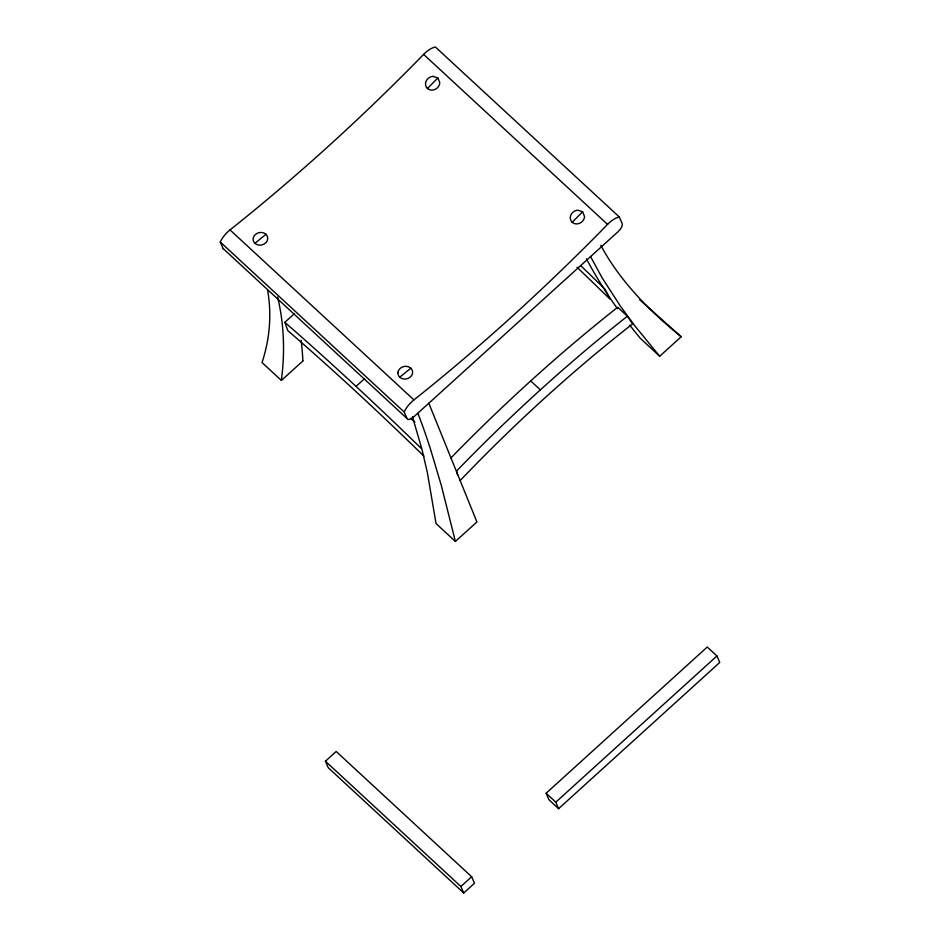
<?xml version="1.0" encoding="UTF-8"?>
<svg xmlns="http://www.w3.org/2000/svg" width="940" height="940" viewBox="0 0 940 940"><rect width="100%" height="100%" fill="white"/><g stroke="black" fill="none" stroke-linecap="round" stroke-linejoin="round"><path stroke-width="1.41" d="M267.548 289.966A723.26 317.791 3.3 0 1 268.875 299.049C271.308 320.399 268.769 342.184 262.037 362.546L281.389 380.441L282.552 369.843C284.679 345.509 283.375 320.775 277.582 297.005M398.337 371.1L397.961 372.745M423.611 54.402L416.796 61.394A988.328 442.493 -47.3 0 1 237.315 224.084L229.995 229.9A16.826 7.532 -47.3 0 0 220.254 242.003L223.062 248.501L406.997 418.488A7.367 3.302 -47.3 0 0 413.776 416.866L618.156 231.616A7.367 3.302 -47.3 0 0 622.127 223.485L619.319 216.987L435.385 47A16.826 7.532 -47.3 0 0 423.611 54.402L607.545 224.39A16.826 7.532 -47.3 0 1 619.319 216.987M607.545 224.39L600.731 231.393A988.328 442.493 -47.3 0 1 421.238 394.072L413.917 399.888A16.826 7.532 -47.3 0 0 404.177 411.99L406.997 418.488M427.453 88.489L437.887 77.985L439.791 82.697A7.414 6.604 -36.7 0 1 432.377 90.111A7.414 6.604 -36.7 0 1 425.491 83.754A7.414 6.604 -36.7 0 1 432.882 76.34M572.202 222.263L582.636 211.758L584.539 216.482A7.414 6.604 -36.7 0 1 579.898 223.156A7.414 6.604 -36.7 0 1 572.19 222.275A7.414 6.604 -36.7 0 1 570.956 214.896A7.414 6.604 -36.7 0 1 577.689 210.184L582.636 211.758M281.389 380.441L302.903 360.948M412.448 416.749L421.896 449.062L427.336 472.468L436.043 523.568L455.406 541.452L476.921 521.959L428.757 403.084M629.777 325.193A1434.228 630.176 3.3 0 0 640.352 338.341L659.68 356.248L681.195 336.743L639.717 299.754M325.428 761.212L336.179 751.471L471.657 876.75L474.465 883.248L463.714 893L328.236 767.71L325.428 761.212L460.894 886.502L463.714 893M546.128 793.243L707.256 647.025L716.938 655.967L719.746 662.465L558.607 808.682L548.937 799.74L546.128 793.243L555.798 802.184L558.607 808.682M460.894 886.502L471.657 876.75M555.798 802.184L716.938 655.967M423.964 456.17A761.8 133.221 47.8 0 0 295.654 337.437L287.875 330.704L284.808 322.326L294.502 313.561M356.037 386.375L364.649 378.585M254.905 243.296L265.985 234.307A7.414 6.322 -11.9 0 1 261.861 244.917L259.957 245.164A7.332 6.204 -9.6 0 1 253.095 238.819L253.483 237.186A7.414 6.322 -11.9 0 1 265.997 234.283M399.747 377.198L410.839 368.21M433.011 76.375L437.887 77.985M681.195 336.743C658.87 318.731 637.99 298.732 620.541 275.89A723.26 317.791 3.3 0 1 600.766 245.293M284.808 322.326L292.857 329.341A814.698 142.469 47.8 0 1 421.379 448.545M460.259 480.457A761.8 341.079 -47.3 0 1 632.526 323.971L627.391 316.193L617.709 307.251A814.698 364.755 -47.3 0 0 450.812 458.05M530.701 380.935L540.383 389.877M229.995 229.9L413.917 399.888M220.254 242.003L404.177 411.99M605.113 289.309L601.201 285.478A814.698 142.469 47.8 0 0 580.92 265.856M659.68 356.248L635.123 326.204L620.494 306.264L602.141 277.841L590.485 256.444M605.395 289.896L609.79 298.99L605.854 295.125A761.8 133.221 47.8 0 0 577.031 267.254M457.569 474.782L456.593 471.011A814.698 364.755 -47.3 0 1 627.391 316.193M455.406 541.452L441.295 485.381L430.273 448.404A723.26 140.166 87.7 0 0 417.947 413.447M398.302 371.041A7.414 6.322 -11.9 0 1 406.386 366.33A7.414 6.322 -11.9 0 1 412.648 372.111A7.414 6.322 -11.9 0 1 406.714 378.82L404.811 379.067A7.332 6.204 -9.6 0 1 397.949 372.734M224.014 249.37A7.367 3.302 -47.3 0 1 223.062 248.501M301.129 340.327A1434.228 630.176 3.3 0 1 302.88 360.948M410.851 418.218A814.698 142.469 47.8 0 1 414.893 422.107M617.439 308.673A1434.228 630.176 3.3 0 1 586.384 258.759"/></g></svg>
